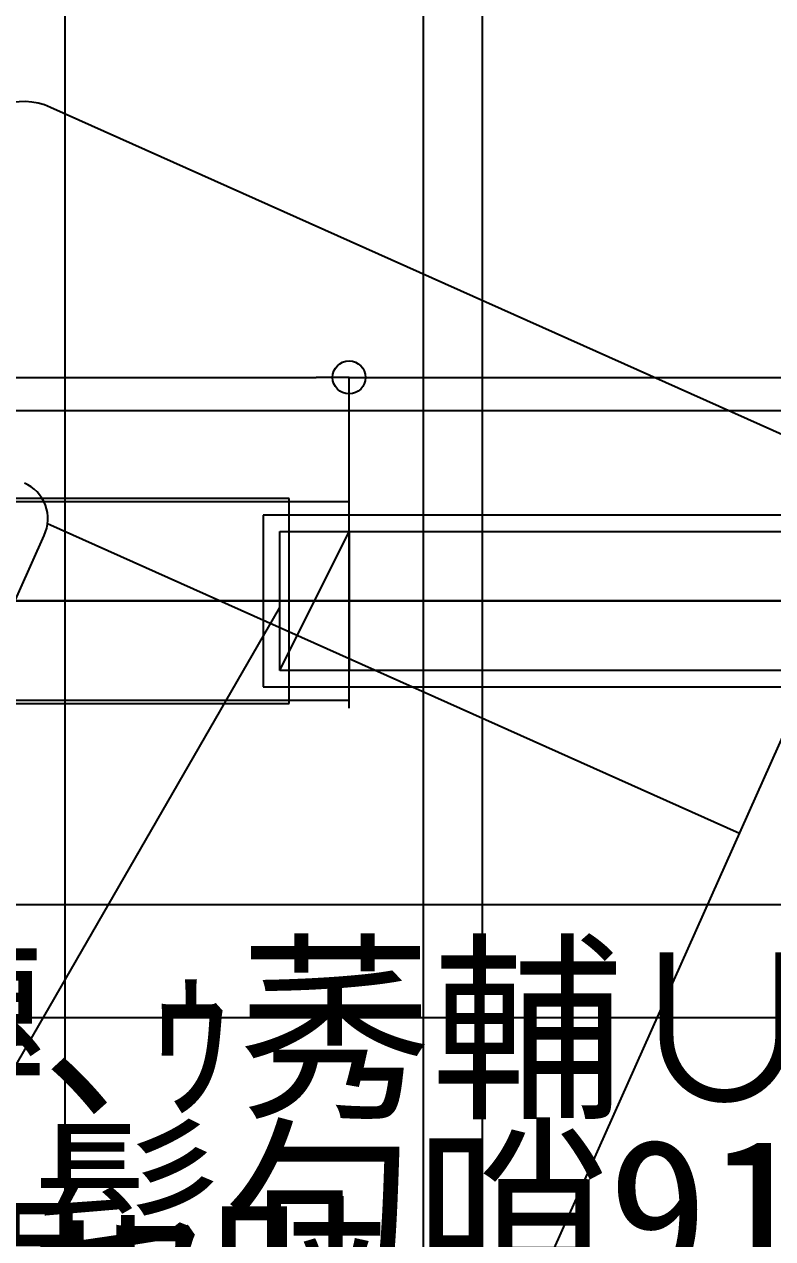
# Model space of a CAD drawing. Header units: metres. Extents: x 10908 to 27249, y 7268 to 22901.
# Drawn here: x 18972 to 19539, y 15073 to 15991 of the extents above; entities that cross this region are included whole.
import ezdxf

# ---------------------------------------------------------------- set-up
doc = ezdxf.new("R2010")
doc.units = ezdxf.units.M

msp = doc.modelspace()

# ---------------------------------------------------------------- linework, layer by layer
at = {"layer": '繝繝ｼ繧ｿ 001_1F'}
for p, q in [((16859.69625630325, 15724.09067536002), (19193.05700869498, 15724.09067536002)), ((19218.05700869498, 15724.09067536002), (19193.05700869498, 15724.09067536002)), ((19218.05700869498, 15474.09067536002), (19218.05700869498, 15724.09067536002)), ((19218.05700869498, 15724.09067536002), (19218.05700869498, 15724.09067536002)), ((19218.05700869498, 15724.09067536002), (19243.05700869498, 15724.09067536002)), ((19243.05700869498, 15724.09067536002), (20103.05610908401, 15724.09067536002)), ((26390, 15555.005), (11602.5, 15555.005)), ((18934.615615031387, 15150.003971133438), (19165.555923715176, 15550.00385508138)), ((19218.05700869498, 15474.09067536002), (19218.05700869498, 15474.09067536002)), ((19218.05700869498, 15474.09067536002), (19218.05700869498, 15474.09067536002))]:
    msp.add_line(p, q, dxfattribs=at)
msp.add_circle((19218.05700869498, 15724.09067536002), 12.5, dxfattribs=at)
msp.add_circle((19218.05700869498, 15724.09067536002), 12.5, dxfattribs=at)
at = {"layer": '繧ｫ繧ｿ繝ｭ繧ｰ驛ｨ蜩(螳ｶ蜈ｷ)_2F'}
for p, q in [((19585.571742191358, 15662.996050558868), (18992.149315220908, 15928.231461408364)), ((18989.712191089464, 15613.621531121718), (19513.610159473636, 15379.46069295287)), ((18375.21251372735, 14235.177797904487), (18987.29423107234, 15604.614167836295)), ((18796.18443944232, 13774.505266418368), (19609.911016335915, 15594.91868182214))]:
    msp.add_line(p, q, dxfattribs=at)
for centre, radius, start, end in [((18971.664738054867, 15882.909813221999), 49.73600000000102, 65.67787960155229, 154.6666523973381), ((18960.77507251968, 15617.185537437852), 29.34800000000436, -25.36322478532123, 66.84729512598246)]:
    msp.add_arc(centre, radius, start, end, dxfattribs=at)
at = {"layer": '蜀螢∽ｻ穂ｸ_1F'}
for p, q in [((19153.05592622777, 15620.005), (19153.05592622777, 15555.00482093541)), ((20063.05592685267, 15620.00476382137), (19153.05592622777, 15620.005)), ((19153.05592622777, 15555.00433058496), (19153.05592622777, 15490.005)), ((19153.05592622777, 15490.005), (20063.05592622777, 15490.00476382136))]:
    msp.add_line(p, q, dxfattribs=at)
at = {"layer": '螢_1F'}
for p, q in [((19218.154421848136, 15630.00391764872), (18797.21142184843, 15630.003416926014)), ((19218.15443374213, 15620.004983104533), (19218.154421848136, 15630.00391764872)), ((19218.057023369103, 15607.504999999694), (20075.555926227775, 15607.504760327593)), ((20075.555926227775, 15502.504760327589), (19218.056994021463, 15502.504999999697)), ((19218.154600277056, 15480.003917648826), (19218.154588380527, 15490.00498310449)), ((18797.21160027735, 15480.00341692612), (19218.154600277056, 15480.003917648826))]:
    msp.add_line(p, q, dxfattribs=at)
at = {"layer": '譟ｱ_1F'}
for p, q in [((19165.55592622777, 15502.505), (19165.55592622777, 15607.505)), ((19165.55592622777, 15607.505), (19218.05592622777, 15607.505)), ((19165.55592622777, 15502.505), (19218.05592622777, 15607.505)), ((19218.05592622777, 15607.505), (19218.05592622777, 15502.505)), ((19218.05592622777, 15502.505), (19165.55592622777, 15502.505))]:
    msp.add_line(p, q, dxfattribs=at)
at = {"layer": '豌ｴ蟷ｳ髱｢_1F'}
for p, q in [((19172.701208421888, 15632.499999999995), (17233.43691248357, 15632.499999999995)), ((19172.701208421888, 15477.504760327585), (19172.701208421888, 15632.499999999995)), ((18799.104477124136, 15477.504760327585), (19172.701208421888, 15477.504760327585))]:
    msp.add_line(p, q, dxfattribs=at)
at = {"layer": '騾壹ｊ闃ｯ_1F'}
for p, q in [((19003.25859126543, 9325.005000000052), (19003.258591265454, 22205.00500000005)), ((19274.28883130319, 9325.005000000012), (19274.288831303216, 22205.005000000012)), ((19319.08584860394, 10010.00000000002), (19319.085848603965, 22204.9994386138)), ((13514.731256303237, 15698.97254796713), (24358.081256303238, 15698.972547967109)), ((13514.731256303237, 15555.00500000002), (24358.081256303238, 15555.004999999997)), ((13953.363333333305, 15325.54295869398), (24358.081256303296, 15325.542958693959)), ((13801.69666666664, 15240.08379592622), (24358.081256303285, 15240.083795926199))]:
    msp.add_line(p, q, dxfattribs=at)
at = {"layer": '騾壹ｊ闃ｯ_2F'}
for p, q in [((19003.25859126543, 9325.005000000052), (19003.258591265454, 22205.00500000005)), ((19274.28883130319, 9325.005000000012), (19274.288831303216, 22205.005000000012)), ((19319.08584860394, 10010.00000000002), (19319.085848603965, 22204.9994386138)), ((13514.731256303237, 15698.97254796713), (24358.081256303238, 15698.972547967109)), ((13514.731256303237, 15555.00500000002), (24358.081256303238, 15555.004999999997)), ((13953.363333333305, 15325.54295869398), (24358.081256303296, 15325.542958693959)), ((13801.69666666664, 15240.08379592622), (24358.081256303285, 15240.083795926199))]:
    msp.add_line(p, q, dxfattribs=at)
at = {"layer": '騾壹ｊ闃ｯ_R'}
for p, q in [((19003.25859126543, 9325.005000000052), (19003.258591265454, 22205.00500000005)), ((19274.28883130319, 9325.005000000012), (19274.288831303216, 22205.005000000012)), ((19319.08584860394, 10010.00000000002), (19319.085848603965, 22204.9994386138)), ((13514.731256303237, 15698.97254796713), (24358.081256303238, 15698.972547967109)), ((13514.731256303237, 15555.00500000002), (24358.081256303238, 15555.004999999997)), ((13953.363333333305, 15325.54295869398), (24358.081256303296, 15325.542958693959)), ((13801.69666666664, 15240.08379592622), (24358.081256303285, 15240.083795926199))]:
    msp.add_line(p, q, dxfattribs=at)

# ---------------------------------------------------------------- texts
at = {"layer": '繝繝ｼ繧ｿ 001_1F'}
for s, p in [('谺髢難ｼ夐幕蜿｣F/L+2050ｽ槫､ｩ莠輔∪縺ｧ', (17142.04901977218, 15175.471762526007)), ('髢句哨910Wｽ2000H', (18976.94556318484, 15036.353881746758)), ('蟆譚･螢∵彫蜴ｻ縲\x80譟ｱ辟｡', (17628.69100742902, 14976.632759627199))]:
    msp.add_text(s, height=112, dxfattribs=at).set_placement(p)

doc.saveas('drawing.dxf')
